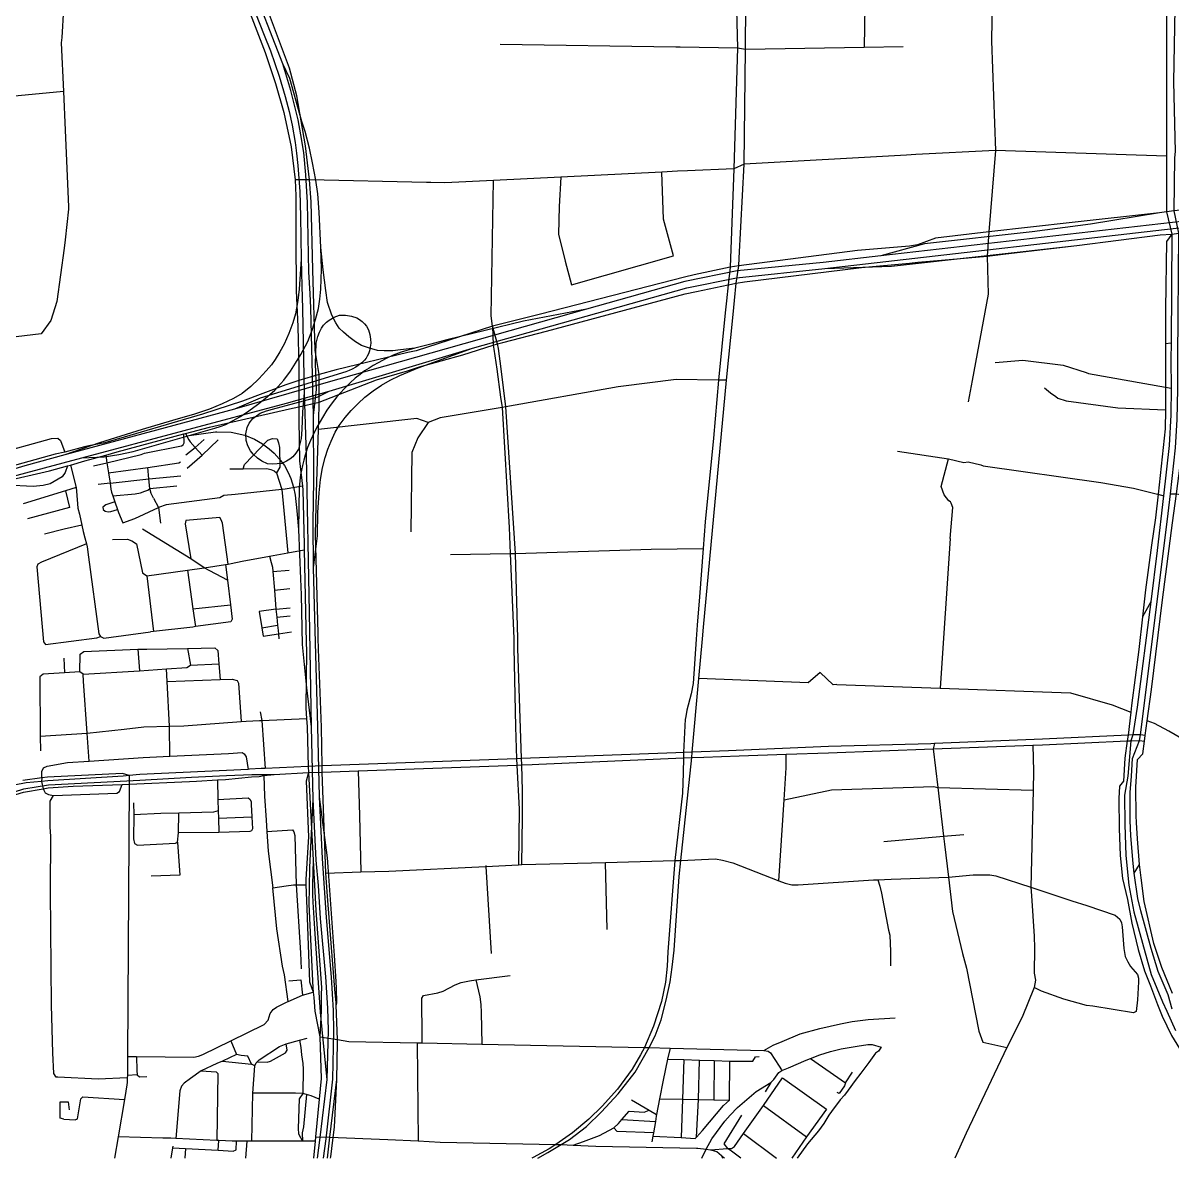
# Model space of a CAD drawing. Header units: inches. Extents: x 13377022 to 13384502, y 3544620 to 3549120.
# Drawn here: x 13378694 to 13381412, y 3544620 to 3547304 of the extents above; entities that cross this region are included whole.
import ezdxf

# ---------------------------------------------------------------- set-up
doc = ezdxf.new("R2010")
doc.units = ezdxf.units.IN
doc.header["$MEASUREMENT"] = 0

msp = doc.modelspace()

# ---------------------------------------------------------------- linework, layer by layer
for points in [[(13378852.8, 3548320.1), (13378855.5, 3548141.5), (13378852.8, 3548095.9), (13378852.1, 3548079.2), (13378849.7, 3547809.6), (13378850.2, 3547809.6), (13378833.2, 3547660.5), (13378801.5, 3547477.1), (13378800.5, 3547465.3), (13378790.3, 3547338), (13378785.6, 3547269.9), (13378784.8, 3547257.1), (13378789.9, 3547142.1), (13378794, 3547050.5), (13378801.7, 3546869.8), (13378801.9, 3546864.1), (13378794.1, 3546791.6)], [(13380991.3, 3548315.2), (13380991.2, 3548300.5), (13380991.6, 3547987.6), (13380991, 3547970.4), (13380989.9, 3547667.2), (13380991, 3547654.4), (13380984.4, 3547260.9), (13380994.5, 3547002.7), (13380978.5, 3546810.3), (13380974.7, 3546752.5), (13380977.2, 3546662.7), (13380939.3, 3546458.6), (13380929.4, 3546408.2)], [(13380381.2, 3547899.2), (13380373.4, 3547645.8), (13380373.8, 3547632.2), (13380384.1, 3547245.8), (13380375.4, 3546959), (13380366.6, 3546726.9), (13380362, 3546685.1)], [(13380381, 3546689.2), (13380386.8, 3546729.6), (13380388, 3546748.2), (13380400.1, 3546970.6), (13380403, 3547242.2), (13380403.6, 3547348.5), (13380405.3, 3547636.9), (13380405.4, 3547647.2), (13380397.8, 3547899)], [(13380689.8, 3547649.1), (13380685, 3547344.3), (13380683.5, 3547246.9)], [(13381400.9, 3547644.8), (13381401, 3547531.6), (13381399, 3547379.8), (13381398.4, 3547162.8), (13381398.8, 3546989.1), (13381398.5, 3546857.3), (13381411.2, 3546804.9), (13381409.3, 3546547.4), (13381409, 3546508.4), (13381409.3, 3546440.4), (13381409.1, 3546377.4), (13381405, 3546304.8), (13381391.5, 3546185.9), (13381376.8, 3546056.2), (13381361.2, 3545935.3), (13381329, 3545685.7), (13381319.3, 3545620.2), (13381314.4, 3545606.4), (13381306.8, 3545522.7), (13381299.5, 3545478.1)], [(13381312.8, 3545484.5), (13381316, 3545523), (13381318.5, 3545564.5), (13381334.7, 3545606.8), (13381336.8, 3545620.2), (13381391.5, 3546054.8), (13381402.8, 3546143.7), (13381407.9, 3546190.5), (13381419.7, 3546299), (13381423.6, 3546366.8), (13381425.4, 3546438.2), (13381425.1, 3546499.5), (13381425.2, 3546512.1), (13381427.5, 3546807.3), (13381417.1, 3546859.7), (13381418.7, 3546985.2), (13381419.6, 3547000.4), (13381416.3, 3547165.2), (13381420.1, 3547382.3), (13381418.1, 3547512.2), (13381420.8, 3547643)], [(13379394.6, 3546403.3), (13379394.9, 3546407.2), (13379394.3, 3546473.1), (13379384.8, 3546529.6), (13379379.7, 3546720.6), (13379376, 3546880.9), (13379371.6, 3546933.1), (13379362.1, 3547013.6), (13379341.8, 3547131.7), (13379324.6, 3547197.6), (13379298.3, 3547266.7), (13379236.9, 3547431.8), (13379222.2, 3547483.7), (13379215.5, 3547508.9), (13379211.5, 3547526.5)], [(13379173.8, 3547518.4), (13379176.2, 3547506), (13379182.5, 3547473), (13379203.8, 3547405.4), (13379214.8, 3547373.9), (13379231.4, 3547326.4), (13379266.7, 3547234.4), (13379291.1, 3547161.1), (13379310.9, 3547092.5), (13379328.6, 3547011.7), (13379338.2, 3546933.1), (13379339.3, 3546895.6), (13379339.3, 3546794.9), (13379340.2, 3546671), (13379344.4, 3546586.4), (13379346.3, 3546490.5), (13379346.3, 3546458.5), (13379346.3, 3546396), (13379346.4, 3546388.3)], [(13379244.1, 3547327.5), (13379264.8, 3547275.3), (13379279.5, 3547238.4), (13379300.2, 3547178.7), (13379314.4, 3547130.2), (13379323.9, 3547095), (13379330.5, 3547062.6), (13379337.7, 3547021.3), (13379340.9, 3546996.5), (13379344.1, 3546967.1), (13379348.8, 3546905.5), (13379350.2, 3546846.6), (13379351.7, 3546745.4), (13379353.4, 3546682.9), (13379355.5, 3546628.5)], [(13379375.1, 3546630.2), (13379373.3, 3546663.9), (13379370.1, 3546715.3), (13379367, 3546879.7), (13379363, 3546944.8), (13379358.1, 3546998.1), (13379351.5, 3547039.5), (13379345, 3547075.5), (13379327.6, 3547144.4), (13379308.3, 3547207.7), (13379272.7, 3547301), (13379261.3, 3547329.4)], [(13379757.5, 3546534.8), (13380264.2, 3546677.8), (13380381.9, 3546701.8), (13380590.6, 3546723.7), (13381469.5, 3546824.6), (13381692.4, 3546851.6), (13381867.4, 3546867.3), (13382108.6, 3546879.7), (13382411.6, 3546900.2), (13382466, 3546908.1), (13382523, 3546919.4), (13382574.7, 3546933.4), (13382645.2, 3546957.7), (13382709.2, 3546987), (13382766.2, 3547017.4), (13382816.1, 3547052), (13383084.3, 3547266.7)], [(13379823, 3547254), (13380237.8, 3547247.9)], [(13383074.1, 3547279.2), (13382807.2, 3547064.3), (13382758.4, 3547031.8), (13382704.3, 3547000.5), (13382640.8, 3546971.9), (13382572, 3546947.6), (13382521, 3546933.5), (13382461.6, 3546921.9), (13382408.9, 3546914.4), (13382107.6, 3546894.8), (13381863.9, 3546881.8), (13381692.4, 3546864.7), (13381468.3, 3546838.4), (13380723, 3546753.5), (13380586.3, 3546737.9), (13380383, 3546718.2), (13380259.5, 3546693.1), (13380027.2, 3546627.5)], [(13380237.8, 3547247.9), (13380248.3, 3547247.8)], [(13380248.3, 3547247.8), (13380384.1, 3547245.8), (13380403, 3547242.2), (13380683.5, 3547246.9), (13380775.6, 3547248.5)], [(13379398.3, 3546773.1), (13379394.4, 3546857), (13379391.4, 3546900.1), (13379386.8, 3546932.1), (13379378.6, 3546973.6), (13379371.9, 3547008.3), (13379361.1, 3547047.9), (13379354, 3547071), (13379325.1, 3547173.2), (13379308.3, 3547207.7)], [(13378789.9, 3547142.1), (13378666, 3547130.7)], [(13380783.4, 3546991.6), (13380400.1, 3546970.6), (13380375.4, 3546959), (13380265.7, 3546954.6)], [(13380806.1, 3546993.4), (13380783.4, 3546991.6)], [(13381398.8, 3546989.1), (13380994.5, 3547002.7), (13380806.1, 3546993.4)], [(13379648.6, 3546927.1), (13379371.6, 3546933.1), (13379338.2, 3546933.1)], [(13380242.4, 3546953.4), (13380204.8, 3546951.5), (13379965.9, 3546939.6), (13379806.8, 3546931.6), (13379691.5, 3546926.1), (13379658.9, 3546927.1)], [(13379804.8, 3546587.4), (13379801.2, 3546611.5), (13379806.8, 3546931.6)], [(13379965.9, 3546939.6), (13379962.2, 3546870.3), (13379960.6, 3546805.1), (13379976.8, 3546740.7), (13379991.3, 3546684.6), (13380232.4, 3546753.5), (13380209.2, 3546839.9), (13380204.8, 3546951.5)], [(13380265.7, 3546954.6), (13380242.4, 3546953.4)], [(13379658.9, 3546927.1), (13379648.6, 3546927.1)], [(13381821.7, 3546902.4), (13381731.2, 3546895.9), (13381580.8, 3546878.3), (13381527.1, 3546872.3), (13381417.1, 3546859.7), (13381398.5, 3546857.3), (13381382.2, 3546855.1)], [(13381382.2, 3546855.1), (13381175.3, 3546832.3), (13380978.5, 3546810.3), (13380852.5, 3546795), (13380810.1, 3546779.8)], [(13380810.5, 3546738.3), (13380866.4, 3546743.5), (13380974.7, 3546752.5), (13381012.4, 3546757.3), (13381186.8, 3546778.3), (13381383.8, 3546802.8), (13381411.2, 3546804.9), (13381427.5, 3546807.3), (13381582.8, 3546828.2), (13381657.2, 3546838.3), (13381689.5, 3546841.6), (13381716.1, 3546844.2), (13381761.2, 3546848.1), (13381826.5, 3546851.4), (13381869.2, 3546855.6)], [(13381382.2, 3546855.1), (13381218.6, 3546828.2), (13381081.2, 3546810.6)], [(13381081.2, 3546810.6), (13380826.2, 3546782.2), (13380723, 3546753.5)], [(13381411.2, 3546804.9), (13381398.5, 3546787.3), (13381396.5, 3546627.9), (13381396.5, 3546546.2), (13381396.1, 3546485.2), (13381396.3, 3546442.7), (13381396.5, 3546389.2), (13381395.3, 3546344), (13381378.7, 3546189.5), (13381372.7, 3546133.9), (13381363.2, 3546068.8), (13381349.3, 3545963.4), (13381341.9, 3545899.4), (13381333, 3545822.6), (13381316, 3545689.8), (13381314.1, 3545674.3), (13381307.6, 3545619.6), (13381305.6, 3545606), (13381299.8, 3545565.3), (13381296.6, 3545510.6), (13381287.8, 3545498.8), (13381286.1, 3545470.2)], [(13381325.8, 3545496.5), (13381330.1, 3545562.6), (13381342.6, 3545576), (13381346.5, 3545605.4), (13381348.2, 3545618.6), (13381352.9, 3545653.5), (13381362.8, 3545727.9), (13381389, 3545939.6), (13381413.1, 3546122), (13381421.9, 3546190.4), (13381430.6, 3546258), (13381433.8, 3546311.9), (13381438.1, 3546363.8), (13381438.9, 3546417), (13381439.2, 3546533.1), (13381439.3, 3546562.5), (13381440.1, 3546652.1), (13381439.3, 3546704), (13381438.9, 3546787.3), (13381427.5, 3546807.3)], [(13378791.3, 3546771.4), (13378774.3, 3546645.8), (13378760.2, 3546600.4), (13378736.9, 3546569.2), (13378564.9, 3546548.5)], [(13378794.1, 3546791.6), (13378791.3, 3546771.4)], [(13379087.5, 3546328.2), (13379148.2, 3546346.1), (13379160.5, 3546349.7), (13379173.5, 3546354.9), (13379189.9, 3546362.9), (13379208.2, 3546373.4), (13379228.6, 3546387.1), (13379249, 3546401.7), (13379267.1, 3546415.7), (13379289.5, 3546435.9), (13379311.1, 3546459.7), (13379326.7, 3546481), (13379339, 3546499.7), (13379351.3, 3546520.5), (13379367.7, 3546551.1), (13379378.4, 3546577.4), (13379386.1, 3546602.6), (13379392.8, 3546628.6), (13379396.2, 3546651.4), (13379398.9, 3546675), (13379400, 3546721.9), (13379398.3, 3546773.1)], [(13379620.8, 3546534.9), (13379587, 3546530.8), (13379568.6, 3546528.9), (13379548.2, 3546528.5), (13379532.8, 3546529.4), (13379513.5, 3546534.8), (13379495, 3546541.7), (13379480.7, 3546550), (13379464.6, 3546561.7), (13379452.2, 3546572.6), (13379442, 3546582.6), (13379433.7, 3546595.3), (13379424.3, 3546613.5), (13379414.4, 3546643), (13379410.5, 3546671.4), (13379404.3, 3546720.1), (13379398.3, 3546773.1)], [(13380790.7, 3546776), (13380667.7, 3546766.3), (13380386.8, 3546729.6), (13380366.6, 3546726.9), (13380281.5, 3546708.6)], [(13380590.6, 3546723.7), (13380747.9, 3546728.7), (13381186.8, 3546778.3)], [(13380810.1, 3546779.8), (13380790.7, 3546776)], [(13379351.7, 3546745.4), (13379347.3, 3546674.8), (13379344.1, 3546648.1), (13379338.3, 3546616.6), (13379332.5, 3546594.7), (13379322.9, 3546569.6), (13379311.7, 3546544.5), (13379301.5, 3546526.8), (13379290.5, 3546508.4), (13379281.5, 3546496), (13379269.3, 3546481.2), (13379251.8, 3546462.3), (13379233.2, 3546444.4), (13379212.4, 3546428.2), (13379191.6, 3546416.3), (13379165.1, 3546403.6), (13379135.6, 3546390.9), (13379099.7, 3546378.9), (13379047.8, 3546363.9), (13378976.1, 3546343.1), (13378874.7, 3546310.9), (13378792.8, 3546282.6)], [(13380791, 3546736.4), (13380810.5, 3546738.3)], [(13380286.7, 3546669.4), (13380362, 3546685.1), (13380381, 3546689.2), (13380400.9, 3546692.4), (13380676.9, 3546725.6), (13380791, 3546736.4)], [(13380258.9, 3546703.3), (13379918.3, 3546615.3), (13379804.8, 3546587.4), (13379623.8, 3546529)], [(13380281.5, 3546708.6), (13380258.9, 3546703.3)], [(13380362, 3546685.1), (13380357.6, 3546647.1)], [(13380377, 3546648), (13380381, 3546689.2)], [(13379631.9, 3546491), (13379734.3, 3546519.6), (13379806.3, 3546542.5), (13379816.7, 3546545.7), (13379829.2, 3546548.9), (13379932.3, 3546575.5), (13380259.9, 3546663.3)], [(13380259.9, 3546663.3), (13380286.7, 3546669.4)], [(13379381.7, 3546223.2), (13379381.5, 3546376.1), (13379375.1, 3546630.2)], [(13380357.6, 3546647.1), (13380355, 3546619)], [(13380373.5, 3546614.8), (13380377, 3546648)], [(13380027.2, 3546627.5), (13379405, 3546451.4), (13379194, 3546391.1), (13378792.8, 3546282.6), (13378698.2, 3546256.9), (13378547.5, 3546212), (13378379.7, 3546166.4), (13378293.4, 3546142.7), (13377976.4, 3546048.2), (13377860.9, 3546015.9), (13377659.9, 3545959.4), (13377346.9, 3545872.9), (13377243, 3545843.7), (13377173, 3545825.7), (13377138.5, 3545818.7), (13377099.5, 3545815.1), (13377063.7, 3545813.6), (13377021.5, 3545814.2)], [(13379355.5, 3546628.5), (13379359.3, 3546429.8)], [(13379381.5, 3546376.1), (13379388.2, 3546437.7), (13379386, 3546498.1), (13379387.9, 3546546.7), (13379391.5, 3546562.8), (13379395.2, 3546572.8), (13379399.9, 3546582.3), (13379405.2, 3546589.2), (13379411.8, 3546596.6), (13379418, 3546601.4), (13379430.3, 3546608.4), (13379443, 3546612.8), (13379457.2, 3546613.1), (13379471.2, 3546610.9), (13379483.3, 3546606.6), (13379490.2, 3546602.9), (13379496.5, 3546598.1), (13379501.8, 3546593), (13379506.7, 3546586.9), (13379511.1, 3546578.1), (13379514.6, 3546567.6), (13379516.4, 3546556.3), (13379516.5, 3546547.2), (13379515.6, 3546537.6), (13379514, 3546529.1), (13379511.4, 3546522), (13379508.4, 3546516.2), (13379505.5, 3546511.5), (13379501.6, 3546506.7), (13379495.3, 3546500.5), (13379487.2, 3546494.2), (13379481.4, 3546490.3), (13379472.8, 3546485.6), (13379465.6, 3546482.5), (13379457.3, 3546479.3)], [(13380027.2, 3546627.5), (13379877.9, 3546599.1), (13379696.4, 3546554.6), (13379658.6, 3546544.7), (13379620.8, 3546534.9)], [(13380355, 3546619), (13380338.9, 3546459.4), (13380327.3, 3546322.2), (13380307.9, 3546124), (13380303, 3546061.6), (13380294, 3545947), (13380288.7, 3545880.3)], [(13380303.6, 3545875.1), (13380358, 3546459.2), (13380373.5, 3546614.8)], [(13379804.8, 3546587.4), (13379806.3, 3546542.5), (13379807.8, 3546532.7)], [(13379819.1, 3546534.3), (13379816.7, 3546545.7), (13379804.8, 3546587.4)], [(13381396.5, 3546546.2), (13381409.3, 3546547.4)], [(13377021.5, 3545799.2), (13377060.3, 3545798.6), (13377109.3, 3545801.6), (13377146.8, 3545806.9), (13377177.6, 3545812.8), (13377243.1, 3545829.2), (13377358.2, 3545862.8), (13377664.3, 3545945.9), (13377994.9, 3546040.1), (13378222.9, 3546106.8), (13378386.4, 3546152), (13378547.7, 3546199.6), (13378700.6, 3546240.5), (13378833.6, 3546275.6), (13379317.2, 3546404.9), (13379418.3, 3546433.8), (13379757.5, 3546534.8)], [(13379604.6, 3546524.9), (13379434.7, 3546483.8), (13379394.3, 3546473.1), (13379346.3, 3546458.5), (13379316.1, 3546448.1), (13379212.9, 3546409.7), (13379118.5, 3546379), (13378887.8, 3546311.3), (13378850.2, 3546303.8)], [(13379620.8, 3546534.9), (13379588.8, 3546525.8), (13379569.6, 3546518.6), (13379553.2, 3546510.6), (13379533.9, 3546500.5), (13379522, 3546494), (13379512.7, 3546488), (13379502.1, 3546481.2), (13379491.4, 3546473.2), (13379480, 3546463.9), (13379467.6, 3546452.8), (13379454, 3546439), (13379436.1, 3546420.1), (13379425.1, 3546405.8), (13379412.6, 3546388.4), (13379402.2, 3546371.1), (13379391.7, 3546352.6), (13379382.8, 3546335.6), (13379373.8, 3546316.6), (13379367.1, 3546299.8), (13379361.6, 3546282.3), (13379358.2, 3546270.4), (13379354.9, 3546257.4), (13379350.6, 3546235.6), (13379347.3, 3546206.7), (13379346.1, 3546106.2)], [(13379381.1, 3546015.8), (13379390.4, 3546091.4), (13379391.6, 3546146.1), (13379394.4, 3546192.8), (13379397.7, 3546224.7), (13379402.8, 3546252.3), (13379409, 3546276.3), (13379415.4, 3546295.9), (13379422.9, 3546315.5), (13379432.8, 3546336.4), (13379442.2, 3546352), (13379456.1, 3546371.4), (13379470, 3546387.7), (13379486.8, 3546404.4), (13379503, 3546419.1), (13379522.4, 3546434.6), (13379542, 3546447.8), (13379562.9, 3546459.8), (13379585, 3546470.5), (13379628.6, 3546488.4), (13379757.5, 3546534.8)], [(13379623.8, 3546529), (13379604.6, 3546524.9)], [(13379807.8, 3546532.7), (13379814.5, 3546485.7)], [(13379825.4, 3546486.3), (13379819.1, 3546534.3)], [(13380993.2, 3546501.2), (13381058.9, 3546506.6), (13381154.4, 3546494.7), (13381208.6, 3546477.5), (13381213.9, 3546475.4), (13381396.3, 3546442.7), (13381409.3, 3546440.4)], [(13378852.4, 3546271.7), (13378889.9, 3546282.1), (13378917.2, 3546289.8), (13379074.8, 3546332.2), (13379078.8, 3546333.2), (13379135, 3546348.4), (13379324.3, 3546392), (13379346.3, 3546396), (13379394.9, 3546407.2), (13379530.2, 3546460.3), (13379603.6, 3546481.8)], [(13379457.3, 3546479.3), (13379254.8, 3546417.1), (13379194, 3546391.1)], [(13379603.6, 3546481.8), (13379631.9, 3546491)], [(13379814.5, 3546485.7), (13379823.7, 3546419.4), (13379827.2, 3546394.8), (13379844.3, 3546110.8), (13379846.1, 3546049.4), (13379854.7, 3545848.2)], [(13379864.4, 3545848.8), (13379858.6, 3546049.6), (13379836.4, 3546396.3), (13379825.4, 3546486.3)], [(13380358, 3546459.2), (13380338.9, 3546459.4), (13380238.7, 3546461), (13380108.3, 3546444.7), (13380101.6, 3546443.5), (13379836.4, 3546396.3), (13379827.2, 3546394.8), (13379681.1, 3546370.5), (13379652.2, 3546359.6), (13379627.7, 3546323.4), (13379614.1, 3546288.1), (13379611.7, 3546101)], [(13381110.4, 3546441), (13381123.9, 3546429.6), (13381136.9, 3546420.5), (13381141.6, 3546417.2), (13381161.6, 3546410.5), (13381283.9, 3546394.3), (13381396.5, 3546389.2)], [(13379284.6, 3546390.7), (13379389.6, 3546419.4), (13379418.3, 3546433.8)], [(13379359.3, 3546429.8), (13379354.8, 3546384.4)], [(13379359.3, 3546429.8), (13379364.1, 3546280.7)], [(13379354.8, 3546384.4), (13379353.8, 3546343), (13379351.8, 3546321.3), (13379349, 3546308.8), (13379345.4, 3546296.4), (13379339.3, 3546286.9), (13379332.6, 3546278.4), (13379325, 3546272.5), (13379317.5, 3546268), (13379306, 3546262.6), (13379295.4, 3546261.2), (13379284.2, 3546260.6), (13379272.1, 3546261.9), (13379258.9, 3546267.7), (13379248.8, 3546274.8), (13379238.7, 3546284.7), (13379232, 3546292.4), (13379225.6, 3546304.5), (13379221.9, 3546317), (13379221.5, 3546332.8), (13379224.3, 3546347.1), (13379228.8, 3546357.9), (13379237.9, 3546369.1), (13379254.9, 3546381.3), (13379270.4, 3546386.6), (13379284.6, 3546390.7)], [(13379346.4, 3546388.3), (13379346.5, 3546365.2)], [(13379393.5, 3546365.6), (13379394.6, 3546403.3)], [(13379346.5, 3546365.2), (13379347.7, 3546268.8), (13379354.8, 3546208.8), (13379355.8, 3546199.7), (13379359.1, 3546070), (13379359.4, 3546058.1), (13379363.7, 3545838.5)], [(13379392.5, 3545849.7), (13379392.2, 3545861.2), (13379385.8, 3546095.3), (13379388, 3546193.7), (13379392.8, 3546342.8), (13379393.5, 3546365.6)], [(13379652.2, 3546359.6), (13379625.8, 3546368.6), (13379392.8, 3546342.8)], [(13378799, 3546256.6), (13378794.2, 3546241.3), (13378786.9, 3546230.7), (13378758.7, 3546214.3), (13378741.6, 3546210.4), (13378718, 3546207.8), (13378656.2, 3546211), (13378647.4, 3546220.1), (13378637.5, 3546230.1), (13378631, 3546246), (13378624.7, 3546284), (13378609.5, 3546351.9)], [(13378861.2, 3546256.7), (13378892.7, 3546263.7), (13378973.7, 3546283.7), (13378981.8, 3546286.6), (13379068.8, 3546304.4), (13379072.8, 3546306.7), (13379075.7, 3546311.6), (13379074.8, 3546332.2)], [(13379078.8, 3546333.2), (13379086.7, 3546318), (13379089.4, 3546313.2), (13379101, 3546300.5), (13379118.1, 3546281.7)], [(13379087.5, 3546328.2), (13379149.6, 3546337.1), (13379152.4, 3546337.5), (13379186.8, 3546336.5), (13379219, 3546329.4), (13379242, 3546319.5), (13379260.8, 3546308.8), (13379276.1, 3546297.3), (13379288, 3546286.4), (13379300, 3546273.5), (13379312.3, 3546257.9), (13379321.6, 3546240.8), (13379327.5, 3546226.5), (13379333.9, 3546206.1), (13379337.9, 3546187.3), (13379342, 3546150.2), (13379346.1, 3546106.2)], [(13378624.7, 3546284), (13378761.9, 3546321.6), (13378776.2, 3546322.3), (13378782.7, 3546316.5), (13378793, 3546289.5)], [(13378850.2, 3546303.8), (13378839.2, 3546301.4)], [(13378920.9, 3546283.3), (13378954.3, 3546290.4), (13379087.5, 3546328.2)], [(13379079.2, 3546282.9), (13379101, 3546300.5), (13379122.6, 3546318.9)], [(13379082.2, 3546251.4), (13379118.1, 3546281.7), (13379155.9, 3546318.3)], [(13379214.8, 3546250.1), (13379218.2, 3546260.2), (13379272.9, 3546317.4), (13379284.6, 3546321.8), (13379294.9, 3546320.3), (13379298.8, 3546311.5), (13379300.7, 3546300.3), (13379301.7, 3546253.9), (13379293.3, 3546239.9)], [(13378793, 3546289.5), (13378769.9, 3546284.2), (13378631, 3546246), (13378609.7, 3546240.1)], [(13378839.2, 3546301.4), (13378793, 3546289.5)], [(13378833.6, 3546275.6), (13378886.1, 3546278.4), (13378920.9, 3546283.3)], [(13378889.9, 3546282.1), (13378892.7, 3546263.7), (13378896.4, 3546240.1), (13378900.2, 3546215.7), (13378901.5, 3546201.6), (13378903.6, 3546194.4), (13378906.6, 3546185.8), (13378911.5, 3546171.5), (13378917.8, 3546153.4), (13378920.3, 3546146.1)], [(13379364.1, 3546280.7), (13379370.6, 3545909.9)], [(13380762.2, 3546291.6), (13380883.3, 3546273.1), (13380919.2, 3546264.7), (13380929.3, 3546266.5), (13380959.5, 3546258.8), (13380964.7, 3546257), (13381243.3, 3546217.6), (13381320.9, 3546203.8), (13381377.1, 3546189.5), (13381378.7, 3546189.5), (13381391.5, 3546185.9)], [(13378634.4, 3546217.1), (13378647.4, 3546220.1), (13378756.7, 3546244.8), (13378799, 3546256.6)], [(13378799, 3546256.6), (13378806.2, 3546258.7), (13378840.6, 3546268.3)], [(13378806.2, 3546258.7), (13378819.9, 3546205.2), (13378820.8, 3546196.8), (13378824.1, 3546156.9), (13378827.4, 3546142.8), (13378833.6, 3546116.6), (13378836.5, 3546101.7)], [(13378840.6, 3546268.3), (13378852.4, 3546271.7)], [(13378896.4, 3546240.1), (13378989.1, 3546252.8), (13379062.5, 3546263.8), (13379067, 3546266.3)], [(13379002.7, 3546180.3), (13378997.5, 3546191.2), (13378994.2, 3546203.1), (13378991.8, 3546225.8), (13378989.1, 3546252.8)], [(13379183.7, 3546249.9), (13379214.8, 3546250.1), (13379270.5, 3546250.4), (13379280, 3546248.5), (13379288.1, 3546245.1), (13379293.3, 3546239.9), (13379306, 3546200.7)], [(13380886.9, 3546085), (13380892.9, 3546158.4), (13380889.3, 3546168.6), (13380887.6, 3546171.6), (13380883.6, 3546174.4), (13380872.6, 3546188.3), (13380865.8, 3546208.2), (13380883.3, 3546273.1)], [(13378900.2, 3546215.7), (13378991.8, 3546225.8), (13379067.3, 3546233.4)], [(13379381.1, 3546015.8), (13379380.3, 3546123.6), (13379381.7, 3546223.2)], [(13378819.9, 3546205.2), (13378794.9, 3546197.6), (13378694.4, 3546167)], [(13378794.9, 3546197.6), (13378804.1, 3546158.5), (13378705, 3546131.2)], [(13378900.2, 3546215.7), (13378872.2, 3546212.9)], [(13378906.6, 3546185.8), (13378959.3, 3546190.4), (13378972.2, 3546193.2), (13378982.3, 3546196.6), (13378989.7, 3546199.1), (13378994.2, 3546203.1), (13379058.3, 3546209.8)], [(13379354.8, 3546208.8), (13379314.2, 3546201.6), (13379306, 3546200.7), (13379195.9, 3546189.3)], [(13379306, 3546200.7), (13379310.9, 3546151.3), (13379320.8, 3546051.2)], [(13378911.5, 3546171.5), (13378890.4, 3546164.8), (13378882.6, 3546159.2), (13378883.7, 3546153.6), (13378888.5, 3546149.4), (13378895.8, 3546148.2), (13378901.7, 3546149.1), (13378917.8, 3546153.4)], [(13379002.7, 3546180.3), (13379014.9, 3546158.2)], [(13379169.3, 3546186.6), (13379159.3, 3546181), (13379032.6, 3546164.9), (13379014.9, 3546158.2), (13379019.3, 3546121.6)], [(13379195.9, 3546189.3), (13379169.3, 3546186.6)], [(13381407.9, 3546190.5), (13381421.9, 3546190.4), (13381707.4, 3546140), (13381717.5, 3546132.8)], [(13378920.3, 3546146.1), (13378930.1, 3546122.2)], [(13378930.1, 3546122.2), (13378958.7, 3546132.4), (13379014.9, 3546158.2)], [(13378833.6, 3546116.6), (13378791.7, 3546106.8), (13378745.2, 3546094.9)], [(13379179.4, 3546024.4), (13379165.9, 3546121.6), (13379163.2, 3546129.4), (13379159.8, 3546134.9), (13379079.3, 3546127.7), (13379077.6, 3546119.9), (13379091, 3546036.6)], [(13378836.5, 3546101.7), (13378840.5, 3546086.2)], [(13378840.5, 3546086.2), (13378844, 3546072.6), (13378845.7, 3546065.4), (13378849, 3546041), (13378873.4, 3545859.8), (13378877.6, 3545853.2), (13378885.6, 3545849.5), (13378995.7, 3545864)], [(13379177.8, 3545986.6), (13379122.6, 3546015.7), (13379091, 3546036.6), (13378976.5, 3546107.1)], [(13379346.1, 3546106.2), (13379350.6, 3545989.2)], [(13378844, 3546072.6), (13378738.1, 3546029.2), (13378729.4, 3546024.4), (13378726.5, 3546018.1), (13378742.4, 3545840.6), (13378747.7, 3545834.4), (13378868.9, 3545850.3), (13378877.6, 3545853.2)], [(13378906.1, 3546082.9), (13378940.9, 3546083.4), (13378951.2, 3546079.8), (13378962.4, 3546072.6), (13378976.8, 3546003.5), (13378987.1, 3545997)], [(13379704.9, 3546047.4), (13379846.1, 3546049.4), (13379858.6, 3546049.6), (13380179.9, 3546060), (13380303, 3546061.6)], [(13380886.9, 3546085), (13380863.1, 3545730.9)], [(13379186.6, 3546025.5), (13379212.4, 3546031.7)], [(13379212.4, 3546031.7), (13379277, 3546043.3), (13379320.8, 3546051.2), (13379359.4, 3546058.1)], [(13379277, 3546043.3), (13379281.4, 3546028.2), (13379284.2, 3546016.8), (13379285, 3546006.8), (13379288.6, 3545962.8), (13379292.3, 3545917.8), (13379294.2, 3545898.9), (13379296.2, 3545879.9), (13379297.5, 3545867.1), (13379298.2, 3545859.6), (13379299.4, 3545847.7)], [(13378987.1, 3545997), (13379083.1, 3546010.2), (13379122.6, 3546015.7), (13379173.3, 3546023.5), (13379179.4, 3546024.4), (13379186.6, 3546025.5)], [(13379083.1, 3546010.2), (13379096.2, 3545918.9), (13379102.2, 3545877.1), (13379095.7, 3545875.4), (13379002.9, 3545864.9), (13378995.7, 3545864)], [(13379173.3, 3546023.5), (13379177.8, 3545986.6), (13379184.8, 3545927.8), (13379188.8, 3545894.5), (13379185.3, 3545887.9), (13379102.2, 3545877.1)], [(13379285, 3546006.8), (13379324, 3546010.2)], [(13379404.7, 3544619.6), (13379411.3, 3544665), (13379427.3, 3544805.9), (13379429.6, 3544919.3), (13379428.7, 3544968.3), (13379423.4, 3545047.3), (13379411.7, 3545188.8), (13379402.3, 3545328.3), (13379395.3, 3545473.6), (13379391.4, 3545640.6), (13379386.9, 3545810.1), (13379381.1, 3546015.8)], [(13378987.1, 3545997), (13379002.9, 3545864.9)], [(13379350.6, 3545989.2), (13379351.7, 3545951.6), (13379354.7, 3545834), (13379364.3, 3545731.7), (13379375.6, 3545639.4)], [(13379288.6, 3545962.8), (13379325.4, 3545966.6)], [(13379096.2, 3545918.9), (13379184.8, 3545927.8)], [(13381361.2, 3545935.3), (13381341.9, 3545899.4)], [(13379292.3, 3545917.8), (13379252.5, 3545912.6), (13379259.2, 3545873.4), (13379262.4, 3545854.3), (13379298.2, 3545859.6), (13379329.2, 3545863.8)], [(13379292.3, 3545917.8), (13379325.9, 3545920.6)], [(13379294.2, 3545898.9), (13379325.9, 3545901.7)], [(13379370.6, 3545909.9), (13379375.6, 3545639.4)], [(13379259.2, 3545873.4), (13379296.2, 3545879.9)], [(13380288.7, 3545880.3), (13380286.6, 3545846.9)], [(13380300.9, 3545847.3), (13380303.6, 3545875.1)], [(13379393.4, 3545823.4), (13379392.5, 3545849.7)], [(13379854.7, 3545848.2), (13379855, 3545826)], [(13379864.8, 3545825.7), (13379864.4, 3545848.8)], [(13380286.6, 3545846.9), (13380279.2, 3545741.8), (13380274.2, 3545717.9), (13380264.4, 3545679.3), (13380260.8, 3545659.5), (13380260.6, 3545657.4), (13380255.9, 3545578.5), (13380256, 3545565.9), (13380255.2, 3545530.5), (13380254, 3545482.5), (13380236, 3545323.4), (13380219.6, 3545107.4)], [(13380275.7, 3545566.9), (13380276.5, 3545579.3), (13380292.7, 3545754.2), (13380300.9, 3545847.3)], [(13378828.9, 3545769.9), (13378829.6, 3545811.2), (13378837.9, 3545817.4), (13378965.9, 3545822.9), (13378987.3, 3545822.9), (13379083, 3545825), (13379147.7, 3545826.4), (13379154.6, 3545820.2), (13379157.1, 3545788.6), (13379160.1, 3545751.3)], [(13378965.9, 3545822.9), (13378969.5, 3545772.3)], [(13379083, 3545825), (13379089.9, 3545785)], [(13379364.5, 3545820.3), (13379363.2, 3545683.6), (13379364.9, 3545659.1), (13379366.3, 3545639.4), (13379368.9, 3545545.7), (13379369.4, 3545531.2)], [(13379363.7, 3545838.5), (13379364.5, 3545820.3)], [(13379401.5, 3545547.2), (13379400.2, 3545638.4), (13379393.4, 3545823.4)], [(13379855, 3545826), (13379858.8, 3545639.1), (13379861.3, 3545563.8), (13379862.5, 3545549.1), (13379867.3, 3545445.1), (13379866.1, 3545313.1)], [(13379874, 3545313.5), (13379875.1, 3545368), (13379875.4, 3545427.1), (13379875.6, 3545488.1), (13379874, 3545549.5), (13379873.1, 3545564.2), (13379864.8, 3545825.7)], [(13378790.4, 3545801.6), (13378792.5, 3545767.3)], [(13378836.5, 3545763.7), (13378969.5, 3545772.3), (13379033.4, 3545776.4), (13379081.6, 3545779.5), (13379089.9, 3545785), (13379157.1, 3545788.6)], [(13378850.3, 3545558.2), (13378845.8, 3545624.9), (13378837.6, 3545747.8), (13378836.5, 3545763.7), (13378828.9, 3545769.9), (13378792.5, 3545767.3), (13378741.5, 3545763.7), (13378733.9, 3545757.5), (13378735, 3545617.7), (13378735.3, 3545582.6)], [(13379041.7, 3545569.9), (13379040.3, 3545640.8), (13379034.9, 3545746.6), (13379033.4, 3545776.4)], [(13380618.9, 3545739.8), (13380610, 3545739.2), (13380579.2, 3545768.2), (13380551.2, 3545743.4), (13380292.7, 3545754.2)], [(13379034.9, 3545746.6), (13379160.1, 3545751.3), (13379189, 3545752), (13379200.7, 3545749.2), (13379204.2, 3545743), (13379210.5, 3545652)], [(13380618.9, 3545739.8), (13380863.1, 3545730.9), (13381171.8, 3545719.6), (13381270.4, 3545691.2), (13381314.1, 3545674.3)], [(13378735, 3545617.7), (13378845.8, 3545624.9), (13378933.6, 3545634.3), (13378979.7, 3545639.1), (13379040.3, 3545640.8), (13379074.7, 3545641.8), (13379210.5, 3545652), (13379222.1, 3545652.8)], [(13379222.1, 3545652.8), (13379253.7, 3545654.2)], [(13379253.7, 3545654.2), (13379258.7, 3545654.4), (13379364.9, 3545659.1)], [(13379255.2, 3545674.6), (13379258.7, 3545654.4), (13379266.8, 3545540.8)], [(13381701.1, 3545502.8), (13381675.9, 3545511.7), (13381570.5, 3545549.2), (13381522.9, 3545567.4), (13381483.7, 3545586.4), (13381448.8, 3545603.3), (13381404.1, 3545629.2), (13381370, 3545647.4), (13381352.9, 3545653.5)], [(13379375.6, 3545639.4), (13379379.9, 3545468.4), (13379386.8, 3545324), (13379392.2, 3545264.6), (13379397.1, 3545186.1), (13379409.3, 3545048), (13379414.3, 3544974.4), (13379416, 3544921.9), (13379413, 3544805.5), (13379396.3, 3544668.4), (13379389.7, 3544619.6)], [(13379369.4, 3545531.2), (13379402, 3545532.6), (13379486.7, 3545535.6), (13379862.5, 3545549.1), (13379874, 3545549.5), (13379898, 3545550.5), (13379914.1, 3545551.2), (13380256, 3545565.9), (13380275.7, 3545566.9), (13380304.3, 3545567.8), (13380388.2, 3545570.7), (13380499, 3545574.5), (13380599.3, 3545577.9), (13380846.6, 3545587.1), (13381082.8, 3545595.8), (13381105.2, 3545596.7), (13381305.6, 3545606), (13381314.4, 3545606.4), (13381334.7, 3545606.8), (13381346.5, 3545605.4)], [(13381348.2, 3545618.6), (13381336.8, 3545620.2), (13381319.3, 3545620.2), (13381307.6, 3545619.6), (13381105.2, 3545610.1), (13380850.3, 3545599.9), (13380841.6, 3545599.6), (13380599.2, 3545593.3), (13380362.5, 3545583), (13380276.5, 3545579.3), (13380255.9, 3545578.5), (13380238.2, 3545577.9), (13379873.1, 3545564.2), (13379861.3, 3545563.8), (13379401.5, 3545547.2)], [(13380850.3, 3545599.9), (13380846.6, 3545587.1), (13380857.6, 3545495.7), (13380871.3, 3545380.9), (13380873.6, 3545362), (13380882.8, 3545284.2), (13380892.3, 3545202.9), (13380916.4, 3545103.1)], [(13378738.7, 3545518.5), (13378738.5, 3545534.1), (13378742.5, 3545542.2), (13378751.6, 3545546.7), (13378799.4, 3545554.8), (13378850.3, 3545558.2), (13378978.2, 3545566.8), (13379041.7, 3545569.9), (13379180.4, 3545576.7), (13379212.7, 3545578.8), (13379217.4, 3545575.6), (13379221.6, 3545568.8), (13379226.3, 3545538.8)], [(13380481.5, 3545275.4), (13380494.1, 3545467.2), (13380499.1, 3545542.6), (13380499, 3545574.5)], [(13381082.8, 3545595.8), (13381084.4, 3545534.7), (13381083.4, 3545489.9), (13381078, 3545260), (13381079.6, 3545239.6), (13381086, 3545144.7)], [(13379401.5, 3545547.2), (13379368.9, 3545545.7), (13379266.8, 3545540.8), (13379257.1, 3545540.8)], [(13379431.4, 3545019.2), (13379423.5, 3545117.2), (13379414.2, 3545238.8), (13379410.5, 3545293.7), (13379402, 3545532.6), (13379401.5, 3545547.2)], [(13380233.9, 3545111.4), (13380245.8, 3545285.2), (13380250, 3545323.7), (13380275.7, 3545566.9)], [(13378752.3, 3545520.3), (13378738.7, 3545518.5), (13378693.8, 3545512.3)], [(13378752.3, 3545520.3), (13378738.7, 3545518.5), (13378738, 3545510.4), (13378741.5, 3545492.9), (13378746.4, 3545483.6), (13378754.1, 3545479.5), (13378766.5, 3545477.2), (13378916.3, 3545482.7), (13378922.2, 3545486.3), (13378928.6, 3545503.1)], [(13378945.5, 3545524.6), (13378929.5, 3545528.8), (13378752.3, 3545520.3)], [(13379230.2, 3545539.2), (13379226.3, 3545538.8), (13378970.2, 3545526.5), (13378945.5, 3545524.6), (13378931.3, 3545522.9), (13378752.7, 3545511.8)], [(13378945.5, 3545524.6), (13378945.5, 3545503.7), (13378941.2, 3544859.8), (13378940.9, 3544815.2), (13378940.8, 3544809), (13378940.8, 3544798.6), (13378940.1, 3544793)], [(13378970.1, 3545513.1), (13379092.5, 3545520.4)], [(13379092.5, 3545520.4), (13379109, 3545520.9)], [(13379104.7, 3545510.9), (13379154, 3545513.8), (13379172.9, 3545514.7), (13379234.6, 3545521)], [(13379109, 3545520.9), (13379175.8, 3545524), (13379235.3, 3545526.5)], [(13379257.1, 3545540.8), (13379230.2, 3545539.2)], [(13379234.6, 3545521), (13379252.5, 3545522.4)], [(13379235.3, 3545526.5), (13379252.8, 3545527)], [(13379252.5, 3545522.4), (13379263.4, 3545524), (13379288.4, 3545526.6)], [(13379252.8, 3545527), (13379288.4, 3545526.6), (13379369.4, 3545531.2)], [(13379263.4, 3545524), (13379265.6, 3545475.3), (13379268.9, 3545418.7), (13379270.8, 3545392.3), (13379274.2, 3545345.7), (13379285.2, 3545258.7)], [(13379369.4, 3545531.2), (13379363.8, 3545510.9), (13379369.2, 3545379.2), (13379364.3, 3545304.6), (13379363.4, 3545278.3), (13379363.4, 3545265.8), (13379365.2, 3545210), (13379371.5, 3545036.7), (13379380.1, 3545012.2)], [(13379369.4, 3545531.2), (13379380.4, 3545324.3), (13379387.1, 3545204.8), (13379399.9, 3545023), (13379399.5, 3545006.5)], [(13379486.7, 3545535.6), (13379489.8, 3545430), (13379493.5, 3545296.3)], [(13377801.5, 3545184.8), (13377821.3, 3545191.8), (13378049.6, 3545292), (13378176.4, 3545342.2), (13378213, 3545354.9), (13378304.9, 3545377.7), (13378511.8, 3545424), (13378560.9, 3545441.6), (13378633.7, 3545471.9), (13378673.8, 3545485.8), (13378696.5, 3545492.8)], [(13378752.7, 3545511.8), (13378738, 3545510.4), (13378701.9, 3545506.8), (13378673.2, 3545501.6), (13378632.1, 3545488.4), (13378590.9, 3545470), (13378540.2, 3545447.6), (13378502.7, 3545435.4), (13378469.3, 3545428.6)], [(13378695.7, 3545484.7), (13378741.5, 3545492.9), (13378753.4, 3545495)], [(13378696.5, 3545492.8), (13378754.3, 3545502.2), (13378970.1, 3545513.1)], [(13378753.4, 3545495), (13378812.6, 3545499), (13378928.6, 3545503.1), (13378945.5, 3545503.7)], [(13378945.5, 3545503.7), (13379087.6, 3545510.2)], [(13379087.6, 3545510.2), (13379104.7, 3545510.9)], [(13379154, 3545513.8), (13379155.2, 3545467.5), (13379155.9, 3545440.6), (13379156.4, 3545423.3), (13379157.3, 3545389.8)], [(13380494.1, 3545467.2), (13380606.1, 3545490.1), (13380848.1, 3545498), (13380857.6, 3545495.7), (13381083.4, 3545489.9)], [(13381327.1, 3545428.6), (13381325.8, 3545496.5)], [(13378511.8, 3545424), (13378534.7, 3545426.6), (13378570, 3545436.9), (13378618.4, 3545458), (13378661.1, 3545475.5), (13378677.1, 3545479.8), (13378695.7, 3545484.7)], [(13378759.7, 3545381), (13378758.2, 3545401.8), (13378758.2, 3545463.5), (13378766.5, 3545477.2)], [(13379155.2, 3545467.5), (13379226.4, 3545471.2), (13379230.7, 3545468.7), (13379233.6, 3545462.9), (13379233.9, 3545456.1), (13379235.4, 3545426.6), (13379236.8, 3545398.5), (13379234.3, 3545393.4), (13379230.7, 3545391.6), (13379157.3, 3545389.8), (13379061.9, 3545388.8)], [(13379379.9, 3545468.4), (13379371.4, 3545306.5), (13379370.8, 3545259.3), (13379370.5, 3545219.7), (13379379.6, 3545021.9)], [(13379416.2, 3545308), (13379414.7, 3545329.4), (13379395.3, 3545473.6)], [(13381286.1, 3545470.2), (13381286.8, 3545399.4)], [(13381299.5, 3545478.1), (13381300.1, 3545408.8)], [(13381312.8, 3545417.7), (13381312.8, 3545484.5)], [(13378955.8, 3545460), (13378956.1, 3545431.6), (13378955.8, 3545374.4), (13378957.6, 3545363.9), (13378964.8, 3545359.6), (13379055.1, 3545364.3), (13379059.8, 3545366.8), (13379061.9, 3545388.8), (13379062.6, 3545435.5)], [(13379155.9, 3545440.6), (13379145, 3545437.3), (13379062.6, 3545435.5), (13379019.8, 3545434.5), (13378956.1, 3545431.6)], [(13379156.4, 3545423.3), (13379235.4, 3545426.6)], [(13381300.1, 3545408.8), (13381302.7, 3545335.1), (13381309.8, 3545265), (13381321.2, 3545202.1), (13381362, 3545053.9), (13381388.8, 3544988.9)], [(13381402.4, 3545005.7), (13381379, 3545061.1), (13381362.1, 3545115.5), (13381337.7, 3545204), (13381330.9, 3545233.6), (13381321.9, 3545293.7), (13381320.1, 3545316.2), (13381313.9, 3545381.5), (13381312.8, 3545417.7)], [(13381413.1, 3545009.1), (13381387.5, 3545070.5), (13381368.8, 3545127.2), (13381346.1, 3545226.1), (13381339.1, 3545282), (13381334.7, 3545314.1), (13381329.9, 3545374.7), (13381328, 3545413.6), (13381327.1, 3545428.6)], [(13378940.8, 3544809), (13378871.9, 3544806.2), (13378776.9, 3544810.7), (13378772.6, 3544810.9), (13378767.4, 3544819.9), (13378764.5, 3544868.6), (13378761.7, 3544981.5), (13378758.8, 3545251.2), (13378759.7, 3545381)], [(13379270.8, 3545392.3), (13379331.3, 3545396.1), (13379334.3, 3545391.4), (13379336.9, 3545382.4), (13379340.3, 3545265.6), (13379350.1, 3545105.1), (13379351.8, 3545067.2)], [(13380730, 3545368.2), (13380871.3, 3545380.9), (13380919.3, 3545384.6)], [(13381286.8, 3545399.4), (13381288.8, 3545335.1), (13381294.2, 3545280.5), (13381306.2, 3545231), (13381316.7, 3545175.2), (13381331.5, 3545112.5), (13381346.9, 3545062.5), (13381360.6, 3545026.8), (13381377.7, 3544983.1)], [(13379059.8, 3545366.8), (13379065.2, 3545288.4), (13378997.5, 3545286.2)], [(13380250, 3545323.7), (13380331.6, 3545326.9), (13380348.6, 3545324.5), (13380372.8, 3545318), (13380481.5, 3545275.4), (13380496.5, 3545269.5), (13380512.7, 3545265.4), (13380527.3, 3545265.4), (13380706, 3545277.6), (13380715.6, 3545277.9), (13380747.2, 3545279.2), (13380882.8, 3545284.2), (13380941.3, 3545289.7), (13380963.1, 3545289.7), (13380980.9, 3545289.7), (13380994.7, 3545287.3), (13381078, 3545260), (13381175, 3545228.2), (13381210.1, 3545217)], [(13379380.4, 3545324.3), (13379379.1, 3545265.9), (13379378.6, 3545242.2), (13379379.7, 3545224.4)], [(13379410.5, 3545293.7), (13379493.5, 3545296.3), (13379559.1, 3545298.3), (13379789.1, 3545309.4), (13379866.1, 3545313.1), (13379874, 3545313.5), (13380072.1, 3545319), (13380236, 3545323.4), (13380250, 3545323.7)], [(13379430.7, 3545098.6), (13379416.2, 3545308)], [(13379789, 3545311.2), (13379789.1, 3545309.4), (13379801.4, 3545103.7)], [(13380075.6, 3545160.5), (13380072.1, 3545319)], [(13381321.9, 3545293.7), (13381334.7, 3545314.1)], [(13380715.6, 3545277.9), (13380720.4, 3545262.4), (13380724.7, 3545246.3), (13380741.4, 3545158.8), (13380744.1, 3545146.5), (13380746.2, 3545107.9)], [(13379285.2, 3545258.7), (13379316.8, 3545263.8), (13379333.9, 3545265.5), (13379340.3, 3545265.6), (13379363.4, 3545265.8)], [(13379320.9, 3544989.5), (13379312.6, 3545052.7), (13379307.9, 3545073.6), (13379294.6, 3545161.4), (13379285.2, 3545258.7)], [(13379379.7, 3545224.4), (13379383.5, 3545161.6), (13379397.2, 3544964.9)], [(13381210.1, 3545217), (13381277.6, 3545193.7)], [(13381277.6, 3545193.7), (13381288.2, 3545184.6), (13381292.2, 3545175.7), (13381293.9, 3545166.8), (13381297.9, 3545115), (13381301.1, 3545096.4), (13381306.8, 3545083.5), (13381313.3, 3545073), (13381330.2, 3545053.6), (13381332.7, 3545044.7), (13381332.7, 3545036.6), (13381330.2, 3544993.7), (13381327, 3544966.2), (13381320.5, 3544963), (13381224.3, 3544978.9)], [(13381086, 3545144.7), (13381086.8, 3545116.2)], [(13380219.6, 3545107.4), (13380217.9, 3545073.4)], [(13380229.3, 3545070.8), (13380233.9, 3545111.4)], [(13380746.2, 3545107.9), (13380746.2, 3545074.1)], [(13381086.8, 3545116.2), (13381086, 3545056.8), (13381088.5, 3545040.6), (13381086, 3545022.9), (13381056.9, 3544952.5), (13381021.3, 3544881.3), (13380925.1, 3544678.4), (13380897.9, 3544619.6)], [(13379435.3, 3545020.2), (13379435, 3545036.9), (13379430.7, 3545098.6)], [(13380916.4, 3545103.1), (13380925.5, 3545068.9)], [(13380217.9, 3545073.4), (13380214, 3545035.5), (13380204.2, 3544990.2), (13380185.7, 3544931.8), (13380164.2, 3544880.9), (13380154.3, 3544863.5), (13380134.5, 3544829.8), (13380100.4, 3544782.2), (13380064, 3544742.6), (13380032.1, 3544711.6), (13379993.5, 3544679.3), (13379954.4, 3544651.5), (13379938.2, 3544641.6), (13379900.5, 3544620.9), (13379897.7, 3544619.6)], [(13379912.1, 3544619.6), (13379935.1, 3544632.3), (13379967.1, 3544651.4), (13379987, 3544663.3), (13380026.8, 3544694.2), (13380062.2, 3544728.5), (13380101.7, 3544771.4), (13380142, 3544822.7), (13380175.2, 3544880.7), (13380189, 3544908.6), (13380203.2, 3544946.3), (13380215.2, 3544992.9), (13380224.6, 3545036), (13380229.3, 3545070.8)], [(13380925.5, 3545068.9), (13380954.7, 3544919.9), (13380964, 3544893.4), (13381021.3, 3544881.3)], [(13379323.1, 3545038.9), (13379351.1, 3545041.3), (13379355.3, 3545004.8)], [(13379638.3, 3544891.8), (13379638.3, 3544905.1), (13379637.7, 3544997.7), (13379641, 3545003.7), (13379674.9, 3545010.4), (13379687.6, 3545014.4), (13379716.2, 3545029), (13379730.8, 3545035), (13379750.1, 3545039), (13379765.5, 3545040.9), (13379846.6, 3545051)], [(13379765.5, 3545040.9), (13379774.7, 3545001.1), (13379776.7, 3544983.1), (13379778, 3544963.8), (13379779.3, 3544888.9)], [(13379317.7, 3544988), (13379320.9, 3544989.5), (13379355.3, 3545004.8), (13379380.1, 3545012.2)], [(13379379.6, 3545021.9), (13379380.1, 3545012.2)], [(13379380.1, 3545012.2), (13379381.6, 3544999.6)], [(13379381.6, 3544999.6), (13379384.6, 3544966.7)], [(13379399.5, 3545006.5), (13379399.6, 3544967.7)], [(13379434.7, 3544986.5), (13379431.4, 3545019.2)], [(13379436, 3544986.7), (13379435.3, 3545020.2)], [(13381209.8, 3544980.7), (13381155.6, 3544995.4), (13381103, 3545014), (13381086, 3545022.9)], [(13381412.2, 3544971.6), (13381402.4, 3545005.7)], [(13378941.2, 3544859.8), (13378962.7, 3544859.6), (13379097.9, 3544858.4), (13379109.3, 3544860.3), (13379119.2, 3544864.3), (13379185.9, 3544896.7), (13379264.7, 3544935.1), (13379273.6, 3544946), (13379278.6, 3544961.3), (13379286, 3544971.2), (13379293.9, 3544976.6)], [(13379293.9, 3544976.6), (13379317.7, 3544988)], [(13379414.2, 3544619.6), (13379420.2, 3544669.2), (13379436.5, 3544805), (13379437.9, 3544893), (13379437.6, 3544899.7), (13379435.2, 3544981.4), (13379434.7, 3544986.5)], [(13379435.2, 3544981.4), (13379436, 3544986.7)], [(13381224.3, 3544978.9), (13381209.8, 3544980.7)], [(13381377.7, 3544983.1), (13381388.5, 3544955.4)], [(13381388.8, 3544988.9), (13381399.1, 3544966.7)], [(13379399.6, 3544967.7), (13379396.4, 3544906.3), (13379399.3, 3544808.1), (13379394.6, 3544758.6), (13379386, 3544669.6), (13379385.1, 3544659.8), (13379381.2, 3544619.6)], [(13379384.6, 3544966.7), (13379396.4, 3544906.3)], [(13379397.2, 3544964.9), (13379402.1, 3544907.3), (13379413, 3544805.5)], [(13380446.4, 3544874.1), (13380468.7, 3544886.6), (13380489.5, 3544895.3), (13380532.3, 3544913.4), (13380578.6, 3544926), (13380627.8, 3544936.9), (13380655.1, 3544942.2), (13380692.7, 3544947.2), (13380757.1, 3544951.5)], [(13381388.5, 3544955.4), (13381410.2, 3544909.2)], [(13381399.1, 3544966.7), (13381420.1, 3544921.6)], [(13379185.9, 3544896.7), (13379199.4, 3544864.3)], [(13379235.5, 3544659.4), (13379237.7, 3544773.3), (13379242.4, 3544837.4), (13379245.5, 3544844.7), (13379247.6, 3544846.9), (13379252.4, 3544851.7), (13379300.5, 3544883.7), (13379312.6, 3544888.5), (13379316.3, 3544889.5), (13379347.9, 3544898.3), (13379365.9, 3544903.2)], [(13379247.6, 3544846.9), (13379271.5, 3544846), (13379279.7, 3544848.7), (13379315.2, 3544868.6), (13379318.7, 3544874.6), (13379316.3, 3544889.5)], [(13379347.9, 3544898.3), (13379351.2, 3544880.7), (13379352.9, 3544863.8), (13379355.9, 3544843), (13379356.4, 3544829.6), (13379355.9, 3544772), (13379347.3, 3544759.9), (13379345.1, 3544689.2), (13379345.5, 3544676.7), (13379355.1, 3544659.7)], [(13379396.4, 3544906.3), (13379437.6, 3544899.7), (13379464.5, 3544895.4), (13379626.4, 3544892.1), (13379638.3, 3544891.8), (13379779.3, 3544888.9), (13380164.2, 3544880.9), (13380175.2, 3544880.7), (13380224.4, 3544879.5), (13380446.4, 3544874.1)], [(13379626.4, 3544892.1), (13379628.4, 3544659.9)], [(13381410.2, 3544909.2), (13381435.8, 3544868.2)], [(13379242.4, 3544837.4), (13379234.5, 3544842), (13379225.6, 3544860.8), (13379210.3, 3544862.3), (13379199.4, 3544864.3), (13379165.8, 3544848.9), (13379152.9, 3544843), (13379115.7, 3544825.7), (13379090.5, 3544807.9), (13379075.7, 3544797), (13379068.7, 3544789.6), (13379064.8, 3544778.2), (13379055.3, 3544665.7)], [(13380224.4, 3544879.5), (13380218.8, 3544853.8), (13380208, 3544803.8), (13380199.6, 3544759.8), (13380192.6, 3544722.7), (13380191.9, 3544719), (13380189.8, 3544706.3), (13380185.3, 3544679.6), (13380183.8, 3544671), (13380181.6, 3544658)], [(13380309.6, 3544640.3), (13380323, 3544664.8), (13380354, 3544707), (13380366.9, 3544721.1), (13380383.7, 3544738.8), (13380428.4, 3544776.6), (13380463, 3544797.9), (13380470.2, 3544805.2), (13380481.5, 3544821.6), (13380489.2, 3544826.5), (13380504.8, 3544832.9), (13380546.1, 3544850.8), (13380556.7, 3544855), (13380578.4, 3544863.6), (13380604.1, 3544871.9), (13380629.5, 3544877.6), (13380667.4, 3544884.2), (13380692.5, 3544887.9), (13380702.8, 3544888.1)], [(13380446.4, 3544874.1), (13380456.6, 3544872.2), (13380462.3, 3544868.2), (13380482.3, 3544837.1)], [(13380702.8, 3544888.1), (13380723.6, 3544882.1), (13380717.6, 3544872.4), (13380710.2, 3544867.3), (13380694.8, 3544845.3), (13380675.4, 3544820.2), (13380662, 3544802.8), (13380645.5, 3544780.2), (13380637.2, 3544768.5), (13380627.2, 3544757.1), (13380606.1, 3544729.7), (13380600.4, 3544721.2), (13380587.8, 3544701.5), (13380575.6, 3544683.8), (13380549.3, 3544653.3), (13380525.3, 3544619.6)], [(13378962.7, 3544859.6), (13378963.2, 3544826.5), (13378964.1, 3544816.6), (13378969.8, 3544811.4), (13378987.3, 3544812.4)], [(13379165.8, 3544848.9), (13379234.5, 3544842)], [(13380183.8, 3544671), (13380251.1, 3544668), (13380284, 3544665.6), (13380287.4, 3544668.7), (13380291.5, 3544758), (13380294.2, 3544851.3)], [(13380199.6, 3544759.8), (13380253.8, 3544758.8), (13380291.5, 3544758), (13380328.4, 3544757.3), (13380364.7, 3544756.6), (13380366.1, 3544849)], [(13380218.8, 3544853.8), (13380257.3, 3544852.6), (13380294.2, 3544851.3), (13380329.1, 3544850.2), (13380366.1, 3544849), (13380420.5, 3544848.7)], [(13380257.3, 3544852.6), (13380253.8, 3544758.8), (13380251.1, 3544668)], [(13380329.1, 3544850.2), (13380328.4, 3544757.3)], [(13380420.5, 3544848.7), (13380426.7, 3544859.3), (13380435.2, 3544859.6)], [(13380482.3, 3544837.1), (13380488, 3544828.3)], [(13380556.7, 3544855), (13380639.7, 3544797.4), (13380655.7, 3544822.8)], [(13378964.1, 3544816.6), (13378940.9, 3544815.2)], [(13379115.7, 3544825.7), (13379150.9, 3544823.7), (13379154.8, 3544819.3), (13379152.3, 3544661.1)], [(13380445.2, 3544743.6), (13380490.6, 3544809.5), (13380594.4, 3544735.2)], [(13380488, 3544828.3), (13380489.2, 3544826.5)], [(13378940.1, 3544793), (13378937.4, 3544777.6)], [(13379430.5, 3544692.8), (13379436.5, 3544805)], [(13380463, 3544797.9), (13380449.2, 3544775.9)], [(13380639.7, 3544797.4), (13380637, 3544790.3), (13380624.8, 3544771.9), (13380619.4, 3544775)], [(13378791, 3544711.9), (13378817.2, 3544710.1), (13378822.8, 3544712.3), (13378831.1, 3544759.8), (13378835.4, 3544764.1), (13378934.1, 3544758.4)], [(13378937.4, 3544777.6), (13378934.1, 3544758.4), (13378919.2, 3544669.4), (13378910.9, 3544619.6)], [(13379394.6, 3544758.6), (13379375.9, 3544766.8), (13379364.5, 3544769.8), (13379355.9, 3544772), (13379338.6, 3544773.3), (13379237.7, 3544773.3)], [(13379364.5, 3544769.8), (13379357.2, 3544693.6), (13379354.6, 3544678.9), (13379355.1, 3544659.7)], [(13380133.6, 3544756.9), (13380174.7, 3544733.1), (13380192.6, 3544722.7)], [(13380287.4, 3544668.7), (13380301.4, 3544685.1), (13380351, 3544743.6), (13380364.7, 3544756.6)], [(13378791, 3544711.9), (13378782.3, 3544714.1), (13378782.3, 3544752.8), (13378801, 3544752.8), (13378803.2, 3544733.6)], [(13379995.7, 3544650.1), (13380020, 3544659.1), (13380057.7, 3544673.1), (13380091.2, 3544690.9), (13380102.8, 3544701.1), (13380110.6, 3544710.5), (13380127.5, 3544730.6), (13380163.4, 3544728.2), (13380174.7, 3544733.1)], [(13380320, 3544639), (13380360.1, 3544641.8), (13380369.8, 3544642.5), (13380376.6, 3544646.6), (13380398.4, 3544677.4), (13380445.2, 3544743.6), (13380547.3, 3544670)], [(13380594.4, 3544735.2), (13380547.3, 3544670), (13380512.3, 3544619.6)], [(13380110.6, 3544710.5), (13380189.8, 3544706.3)], [(13380393.6, 3544721.2), (13380351.9, 3544653.4), (13380360.1, 3544641.8)], [(13379421.7, 3544619.6), (13379421.9, 3544622.2), (13379426.9, 3544662), (13379430.5, 3544692.8)], [(13380185.3, 3544679.6), (13380099.4, 3544682.7), (13380091.2, 3544690.9)], [(13380398.4, 3544677.4), (13380476.1, 3544619.6)], [(13379024.8, 3544666.9), (13378919.2, 3544669.4)], [(13379044, 3544666.4), (13379024.8, 3544666.9)], [(13379385.1, 3544659.8), (13379355.1, 3544659.7), (13379235.5, 3544659.4), (13379223.7, 3544659.4), (13379199.3, 3544659.4), (13379188.6, 3544659.3), (13379157.5, 3544660.8), (13379152.3, 3544661.1), (13379055.3, 3544665.7), (13379044, 3544666.4)], [(13379044.5, 3544619.6), (13379048.8, 3544643.8), (13379049.4, 3544647.5)], [(13379048.8, 3544643.8), (13379078.1, 3544642.2), (13379156.1, 3544638), (13379191.4, 3544636), (13379198, 3544639.1), (13379199.3, 3544659.4)], [(13379156.1, 3544638), (13379157.5, 3544660.8)], [(13379223.7, 3544659.4), (13379220.6, 3544619.6)], [(13379386, 3544669.6), (13379420.2, 3544669.2), (13379556.8, 3544663.3), (13379628.4, 3544659.9), (13379680.4, 3544657.5), (13379954.4, 3544651.5), (13379967.1, 3544651.4), (13379995.7, 3544650.1), (13380048.6, 3544647.6), (13380287.2, 3544642.8), (13380290.3, 3544642.7), (13380309.6, 3544640.3), (13380320, 3544639), (13380335.1, 3544635)], [(13379078.1, 3544642.2), (13379076.9, 3544619.6)], [(13380300, 3544619.6), (13380309.6, 3544640.3)], [(13380335.1, 3544635), (13380345.8, 3544625.6), (13380348.9, 3544619.6)], [(13380345.8, 3544625.6), (13380353.2, 3544619.6)], [(13380391.9, 3544619.6), (13380369.8, 3544635.8), (13380360.1, 3544641.8)]]:
    msp.add_lwpolyline(points)

doc.saveas('drawing.dxf')
